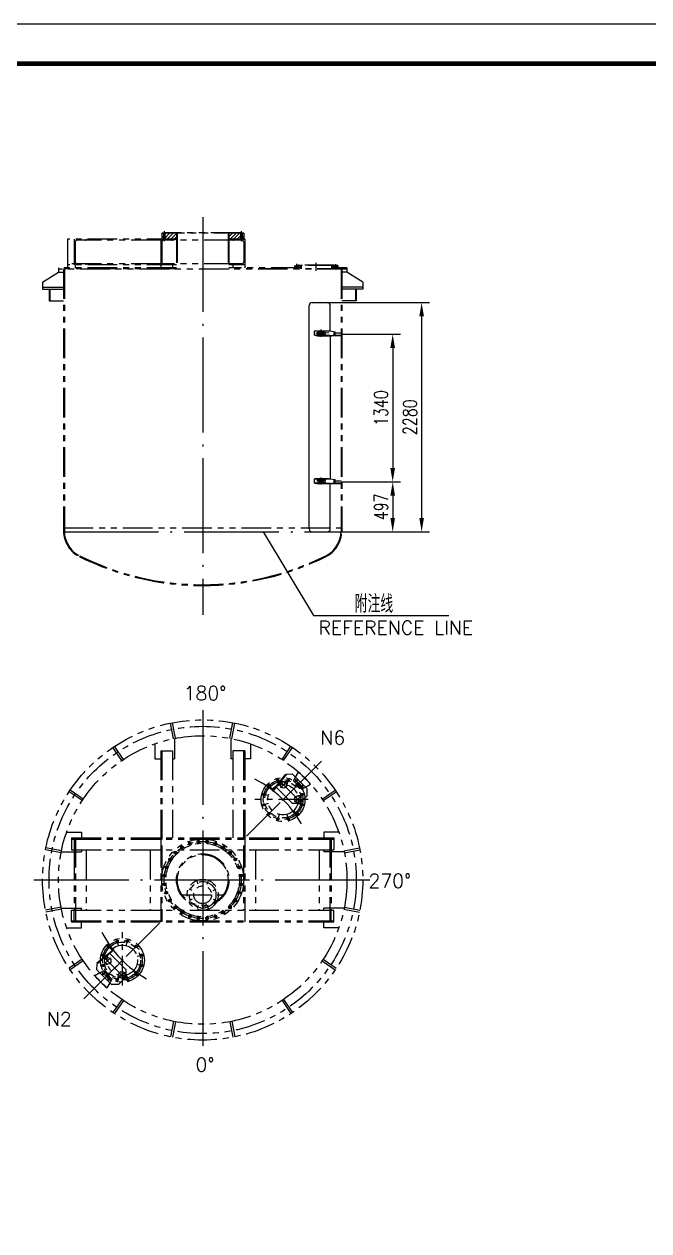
# Model space of a CAD drawing. Extents: x 1512 to 4800, y -77 to 764.
# Drawn here: x 4272.3 to 4430.4, y 212.2 to 517.5 of the extents above; entities that cross this region are included whole.
import ezdxf
from ezdxf.enums import TextEntityAlignment as Align

# ---------------------------------------------------------------- set-up
doc = ezdxf.new("R2010")
doc.units = 0
doc.header["$MEASUREMENT"] = 0
for name, pattern in [('ACAD_ISO02W100', [15, 12, -3]), ('ACAD_ISO04W100', [30.5, 24, -3, 0.5, -3]), ('PHANTOMX2', [5, 2.5, -0.5, 0.5, -0.5, 0.5, -0.5])]:
    doc.linetypes.add(name, pattern=pattern)
doc.layers.get('0').update_dxf_attribs({"linetype": 'CONTINUOUS'})
doc.layers.get('DEFPOINTS').update_dxf_attribs({"linetype": 'CONTINUOUS'})
for name, color, linetype in [('1', 1, 'CONTINUOUS'), ('2', 2, 'ACAD_ISO04W100'), ('3', 3, 'ACAD_ISO02W100'), ('4', 6, 'PHANTOMX2')]:
    doc.layers.add(name, color=color, linetype=linetype)
doc.styles.add('ACANSTS', font='romans.shx', dxfattribs={"height": 1, "bigfont": 'gbcbig.shx'})
doc.styles.add('HZ5', font='romans.shx', dxfattribs={"width": 0.75, "bigfont": 'hz5.shx'})
doc.dimstyles.new('STANDARD$0', dxfattribs={"dimtxt": 3.5, "dimasz": 3.5, "dimexe": 2, "dimexo": 0, "dimgap": 1.2, "dimtad": 1, "dimdec": 4, "dimzin": 0, "dimdsep": 46, "dimtxsty": 'HZ5', "dimcen": 0.09, "dimadec": 0, "dimazin": 0, "dimtfac": 0.857143, "dimtdec": 4, "dimtofl": 0, "dimtmove": 2, "dimatfit": 3, "dimfxl": 0, "dimtolj": 1, "dimtzin": 0, "dimarcsym": 0})

# ---------------------------------------------------------------- blocks, each defined once
blk = doc.blocks.new('*D129')
at = {"color": 0, "linetype": 'ByBlock', "ltscale": 5}
for p, q in [((3931.52, 439.04), (3946.59, 439.04)), ((3944.59, 435.54), (3944.59, 405.17)), ((3931.52, 401.67), (3946.59, 401.67))]:
    blk.add_line(p, q, dxfattribs=at)
for points in [[(3944, 435.54), (3945.17, 435.54), (3944.59, 439.04)], [(3944, 405.17), (3945.17, 405.17), (3944.59, 401.67)]]:
    blk.add_solid(points, dxfattribs=at)
at = {"layer": 'DEFPOINTS', "color": 0, "linetype": 'ByBlock', "ltscale": 5}
for p in [(3931.52, 439.04), (3931.52, 401.67), (3944.59, 401.67)]:
    blk.add_point(p, dxfattribs=at)
at = {"color": 0, "linetype": 'ByBlock', "ltscale": 5, "insert": (3941.64, 420.36), "char_height": 3.5, "attachment_point": 5, "rotation": 90, "style": 'HZ5'}
blk.add_mtext('\\A1;1340', dxfattribs=at)
blk = doc.blocks.new('*D130')
at = {"color": 0, "linetype": 'ByBlock', "ltscale": 5}
for p, q in [((3928.04, 447.03), (3953.91, 447.03)), ((3951.91, 443.53), (3951.91, 392.53)), ((3931.71, 389.03), (3953.91, 389.03))]:
    blk.add_line(p, q, dxfattribs=at)
for points in [[(3951.33, 443.53), (3952.5, 443.53), (3951.91, 447.03)], [(3951.33, 392.53), (3952.5, 392.53), (3951.91, 389.03)]]:
    blk.add_solid(points, dxfattribs=at)
at = {"layer": 'DEFPOINTS', "color": 0, "linetype": 'ByBlock', "ltscale": 5}
for p in [(3928.04, 447.03), (3931.71, 389.03), (3951.91, 389.03)]:
    blk.add_point(p, dxfattribs=at)
at = {"color": 0, "linetype": 'ByBlock', "ltscale": 5, "insert": (3948.96, 418.03), "char_height": 3.5, "attachment_point": 5, "rotation": 90, "style": 'HZ5'}
blk.add_mtext('\\A1;2280', dxfattribs=at)
blk = doc.blocks.new('*D128')
at = {"color": 0, "linetype": 'ByBlock', "ltscale": 5}
for p, q in [((3931.52, 401.67), (3946.6, 401.67)), ((3944.6, 398.17), (3944.6, 392.53)), ((3931.71, 389.03), (3946.6, 389.03))]:
    blk.add_line(p, q, dxfattribs=at)
for points in [[(3944.01, 398.17), (3945.18, 398.17), (3944.6, 401.67)], [(3944.01, 392.53), (3945.18, 392.53), (3944.6, 389.03)]]:
    blk.add_solid(points, dxfattribs=at)
at = {"layer": 'DEFPOINTS', "color": 0, "linetype": 'ByBlock', "ltscale": 5}
for p in [(3931.52, 401.67), (3931.71, 389.03), (3944.6, 389.03)]:
    blk.add_point(p, dxfattribs=at)
at = {"color": 0, "linetype": 'ByBlock', "ltscale": 5, "insert": (3941.65, 395.35), "char_height": 3.5, "attachment_point": 5, "rotation": 90, "style": 'HZ5'}
blk.add_mtext('\\A1;497', dxfattribs=at)

msp = doc.modelspace()

# ---------------------------------------------------------------- hatches: boundary and pattern name
at = {"layer": '4', "ltscale": 3}
h = msp.add_hatch(dxfattribs=at)
h.set_pattern_fill('ANSI31', color=256, scale=5, style=0)
h.set_pattern_definition([(45, (3476.4159, 120.5967), (-0.44194174, 0.44194174), [])])
h.paths.add_polyline_path([(4307.142353, 463.0517994), (4307.567353, 463.0517994), (4307.567353, 464.5517994), (4307.142353, 464.5517994)])
h.paths.add_polyline_path([(4307.967353, 464.5517994), (4307.967353, 463.0517994), (4310.892353, 463.0517994), (4310.892353, 464.5517994)])
h.paths.add_polyline_path([(4327.067353, 463.0517994), (4327.067353, 464.5517994), (4324.142353, 464.5517994), (4324.142353, 463.0517994)])
h.paths.add_polyline_path([(4327.892353, 464.5517994), (4327.467353, 464.5517994), (4327.467353, 463.0517994), (4327.892353, 463.0517994)])
h = msp.add_hatch(dxfattribs=at)
h.set_pattern_fill('ANSI31', color=256, scale=2.5, style=0)
h.set_pattern_definition([(45, (3463.97212, 120.59668), (-0.22097087, 0.22097087), [])])
h.paths.add_polyline_path([(4340.7749937, 456.148203), (4340.7749937, 455.8017994), (4341.0544937, 455.8017994), (4341.0624937, 455.8097994), (4341.0624937, 456.3385552)])
h.paths.add_polyline_path([(4341.6124937, 456.4017994), (4341.6124937, 455.8017994), (4342.2859937, 455.8017994), (4342.3112437, 455.8017994), (4342.3112437, 456.4017994)])
h.paths.add_polyline_path([(4350.9099937, 455.8017994), (4350.9099937, 456.4017994), (4350.339862, 456.4017994), (4350.2112437, 456.3371224), (4350.2112437, 455.8017994)])
h.paths.add_polyline_path([(4351.4599937, 455.8017994), (4351.7474937, 455.8017994), (4351.7474937, 456.4017994), (4351.4694937, 456.4017994), (4351.4599937, 456.3922994)])

# ---------------------------------------------------------------- linework, layer by layer
msp.add_line((4629.2763814, 517.4732907), (3788.2763814, 517.4732907))
at = {"ltscale": 5}
for p, q in [((4346.0965525, 439.8538635), (4346.0965525, 440.0038635)), ((4346.2965525, 439.8538635), (4346.2965525, 440.0038635)), ((4346.4965525, 439.8538635), (4346.4965525, 440.0038635)), ((4346.6965525, 439.8538635), (4346.6965525, 440.0038635)), ((4346.8965525, 439.8538635), (4346.8965525, 440.0038635)), ((4347.0965525, 439.8538635), (4347.0965525, 440.0038635)), ((4347.2965525, 439.8538635), (4347.2965525, 440.0038635)), ((4347.4965525, 439.8538635), (4347.4965525, 440.0038635)), ((4347.6965525, 439.8538635), (4347.6965525, 440.0038635)), ((4347.8965525, 439.8538635), (4347.8965525, 440.0038635)), ((4348.0965525, 439.8538635), (4348.0965525, 440.0038635)), ((4348.2965525, 439.8538635), (4348.2965525, 440.0038635)), ((4348.4965525, 439.8538635), (4348.4965525, 440.0038635)), ((4348.6965525, 439.8538635), (4348.6965525, 440.0038635)), ((4348.8965525, 439.8538635), (4348.8965525, 440.0038635)), ((4349.0965525, 439.8538635), (4349.0965525, 440.0038635)), ((4349.2965525, 439.8538635), (4349.2965525, 440.0038635)), ((4350.6361745, 439.1255249), (4350.9390501, 439.1255249)), ((4350.6404355, 439.4065485), (4350.9174038, 439.4065485)), ((4350.7810502, 439.538545), (4350.7810502, 438.9552072)), ((4346.0965525, 402.4517994), (4346.0965525, 402.6017994)), ((4346.2965525, 402.4517994), (4346.2965525, 402.6017994)), ((4346.4965525, 402.4517994), (4346.4965525, 402.6017994)), ((4346.6965525, 402.4517994), (4346.6965525, 402.6017994)), ((4346.8965525, 402.4517994), (4346.8965525, 402.6017994)), ((4347.0965525, 402.4517994), (4347.0965525, 402.6017994)), ((4347.2965525, 402.4517994), (4347.2965525, 402.6017994)), ((4347.4965525, 402.4517994), (4347.4965525, 402.6017994)), ((4347.6965525, 402.4517994), (4347.6965525, 402.6017994)), ((4347.8965525, 402.4517994), (4347.8965525, 402.6017994)), ((4348.0965525, 402.4517994), (4348.0965525, 402.6017994)), ((4348.2965525, 402.4517994), (4348.2965525, 402.6017994)), ((4348.4965525, 402.4517994), (4348.4965525, 402.6017994)), ((4348.6965525, 402.4517994), (4348.6965525, 402.6017994)), ((4348.8965525, 402.4517994), (4348.8965525, 402.6017994)), ((4349.0965525, 402.4517994), (4349.0965525, 402.6017994)), ((4349.2965525, 402.4517994), (4349.2965525, 402.6017994)), ((4350.6361745, 401.7234608), (4350.9390501, 401.7234608)), ((4350.6404355, 402.0044844), (4350.9174038, 402.0044844)), ((4350.7810502, 402.1364809), (4350.7810502, 401.5531431)), ((4332.7983858, 389.0267994), (4345.5542068, 367.8339064)), ((4345.5542068, 367.8339064), (4379.8126867, 367.8339064))]:
    msp.add_line(p, q, dxfattribs=at)
at = {"layer": '1'}
for p, q in [((4344.4464473, 389.7767994), (4344.4464473, 446.2767994)), ((4345.1964473, 447.0267994), (4349.0420025, 447.0267994)), ((4349.7920025, 439.8538635), (4349.7920025, 446.2767994)), ((4345.767353, 438.7685621), (4345.767353, 439.8538635)), ((4345.767353, 439.8538635), (4349.7920025, 439.8538635)), ((4349.767353, 439.8538635), (4351.017353, 439.6350077)), ((4351.017353, 438.7685621), (4351.017353, 439.6350077)), ((4345.767353, 438.8903579), (4347.017353, 438.6715021)), ((4345.767353, 438.7685621), (4347.017353, 438.5515021)), ((4346.1130532, 439.2836398), (4348.0805617, 439.3709759)), ((4347.017353, 438.5515021), (4347.017353, 438.6715021)), ((4349.767353, 438.6715021), (4347.017353, 438.6715021)), ((4349.767353, 438.5515021), (4347.017353, 438.5515021)), ((4348.6130617, 439.3946131), (4349.4052291, 439.4297768)), ((4349.767353, 438.6715021), (4351.017353, 438.8903579)), ((4349.767353, 438.5515021), (4351.017353, 438.7685621)), ((4349.767353, 438.5515021), (4349.767353, 438.6715021)), ((4349.767353, 438.5515021), (4349.767353, 402.4517994)), ((4350.4546723, 438.6708538), (4352.517353, 438.6708538)), ((4351.017353, 439.3652171), (4352.517353, 439.3652171)), ((4351.017353, 438.8208538), (4352.517353, 438.8208538)), ((4345.767353, 401.366498), (4345.767353, 402.4517994)), ((4345.767353, 402.4517994), (4349.7920025, 402.4517994)), ((4345.767353, 401.4882938), (4347.017353, 401.269438)), ((4345.767353, 401.366498), (4347.017353, 401.149438)), ((4347.017353, 401.149438), (4347.017353, 401.269438)), ((4349.767353, 401.269438), (4347.017353, 401.269438)), ((4349.767353, 401.149438), (4347.017353, 401.149438)), ((4349.767353, 402.4517994), (4351.017353, 402.2329436)), ((4349.767353, 401.269438), (4351.017353, 401.4882938)), ((4349.767353, 401.149438), (4351.017353, 401.366498)), ((4349.767353, 401.149438), (4349.767353, 401.269438)), ((4349.7920025, 389.7767994), (4349.7920025, 401.1537184)), ((4350.4546723, 401.2687897), (4352.517353, 401.2687897)), ((4351.017353, 401.366498), (4351.017353, 402.2329436)), ((4351.017353, 401.963153), (4352.517353, 401.963153)), ((4351.017353, 401.4187897), (4352.517353, 401.4187897)), ((4335.1538869, 323.527536), (4338.536484, 327.7046955)), ((4335.3093161, 323.4016719), (4338.8247497, 327.7428708)), ((4338.6919132, 327.5788314), (4338.536484, 327.7046955)), ((4338.8247497, 327.7428708), (4340.1611768, 327.81291)), ((4340.1611768, 327.81291), (4343.945469, 324.0286179)), ((4341.0232525, 326.9508343), (4341.7717402, 328.2188501)), ((4336.131939, 324.4175266), (4340.2331584, 320.3163073)), ((4343.5089282, 324.4651586), (4344.776944, 325.2136463)), ((4343.945469, 322.2608509), (4343.945469, 324.0286179)), ((4335.3093161, 323.4016719), (4335.1538869, 323.527536)), ((4342.0009253, 320.3163073), (4343.945469, 322.2608509)), ((4342.0009253, 320.3163073), (4340.2331584, 320.3163073)), ((4295.0749403, 283.167296), (4290.7337413, 279.6518625)), ((4294.9490762, 283.3227252), (4290.7719166, 279.9401281)), ((4294.0590855, 282.3446731), (4298.1603049, 278.2434538)), ((4295.0749403, 283.167296), (4294.9490762, 283.3227252)), ((4290.7337413, 279.6518625), (4290.6637022, 278.3154353)), ((4290.6637022, 278.3154353), (4294.4479943, 274.5311432)), ((4290.8977807, 279.7846989), (4290.7719166, 279.9401281)), ((4298.1603049, 276.4756868), (4298.1603049, 278.2434538)), ((4291.5257778, 277.4533596), (4290.257762, 276.7048719)), ((4294.0114535, 274.967684), (4293.2629658, 273.6996681)), ((4298.1603049, 276.4756868), (4296.2157612, 274.5311432)), ((4296.2157612, 274.5311432), (4294.4479943, 274.5311432))]:
    msp.add_line(p, q, dxfattribs=at)
at = {"layer": '1', "const_width": 1.2}
msp.add_lwpolyline([(3813.2763814, -66.5267093), (4619.2763814, -66.5267093), (4619.2763814, 507.4732907), (3813.2763814, 507.4732907)], close=True, dxfattribs=at)
at = {"layer": '1'}
for centre, radius in [((4337.9704167, 324.983212), 0.8125), ((4341.2054302, 326.0615499), 0.225), ((4342.6196437, 324.6473363), 0.225), ((4341.5413059, 321.4123228), 0.8125), ((4293.4934001, 280.5061955), 0.8125), ((4292.4150623, 277.271182), 0.225), ((4293.8292758, 275.8569684), 0.225), ((4297.0642894, 276.9353062), 0.8125)]:
    msp.add_circle(centre, radius, dxfattribs=at)
for centre, radius, start, end in [((4345.1964473, 446.2767994), 0.75, 90, 180), ((4349.0420025, 446.2767994), 0.75, 0, 90), ((4345.1964473, 389.7767994), 0.75, 180, 270), ((4349.0420025, 389.7767994), 0.75, 270, 0), ((4321.7599937, 305.2018998), 30.5, 41.001033254, 48.995155739), ((4313.2747123, 296.7166184), 30.5, 221.004844261, 228.998966746)]:
    msp.add_arc(centre, radius, start, end, dxfattribs=at)
for centre in [(4347.467353, 439.4985125), (4347.467353, 439.051429), (4347.467353, 402.0964484), (4347.467353, 401.6493649)]:
    msp.add_ellipse(centre, major_axis=(-0.8125, 0), ratio=0.2005648605, dxfattribs=at)
at = {"layer": '2'}
for p, q in [((4317.517353, 468.6569257), (4317.517353, 368.0113082)), ((4282.3204909, 389.0267994), (4352.7142151, 389.0267994)), ((4317.517353, 343.9619833), (4317.517353, 256.8750585)), ((4342.9159713, 326.3578774), (4343.7629418, 327.204848)), ((4337.2346515, 324.2474469), (4338.8335508, 325.8463461)), ((4337.2744865, 325.6791422), (4342.2407387, 320.71289)), ((4340.5346175, 323.9765236), (4342.5065738, 325.9484799)), ((4340.8388422, 326.4281379), (4342.9888998, 324.2780802)), ((4340.9085236, 325.7646433), (4341.4876443, 326.343764)), ((4342.2490133, 324.2767058), (4342.883468, 324.9111605)), ((4337.6437046, 321.0856107), (4339.9520227, 323.3939288)), ((4340.8055407, 320.6765576), (4342.40444, 322.2754569)), ((4274.8258554, 300.9592591), (4359.9674522, 300.9592591)), ((4294.2291653, 281.2419607), (4292.630266, 279.6430614)), ((4292.7974699, 281.2021257), (4297.7637222, 276.2358734)), ((4294.5000885, 277.9419946), (4292.5281323, 275.9700384)), ((4297.3910014, 280.8329075), (4295.0826833, 278.5245894)), ((4292.1187348, 275.5606409), (4291.2717642, 274.7136703)), ((4292.0484743, 277.63777), (4294.1985319, 275.4877123)), ((4292.7119689, 277.5680885), (4292.1328481, 276.9889678)), ((4294.1999063, 276.2275989), (4293.5654516, 275.5931442)), ((4297.8000545, 277.6710714), (4296.2011553, 276.0721721))]:
    msp.add_line(p, q, dxfattribs=at)
at = {"layer": '2', "ltscale": 0.5}
for p, q in [((4347.467353, 438.3834668), (4347.467353, 440.1899711)), ((4346.4268239, 439.4985125), (4348.688009, 439.4985125)), ((4346.4268239, 439.051429), (4348.688009, 439.051429)), ((4346.4268239, 402.0964484), (4348.688009, 402.0964484)), ((4346.4268239, 401.6493649), (4348.688009, 401.6493649)), ((4347.467353, 400.9814027), (4347.467353, 402.787907)), ((4328.6026788, 312.0445849), (4347.5512401, 330.9931462)), ((4306.6285666, 290.0704727), (4287.483466, 270.9253721))]:
    msp.add_line(p, q, dxfattribs=at)
at = {"layer": '2'}
for start, end in [(29.673523398, 62.658648302), (207.341351698, 240.326476602)]:
    msp.add_arc((4317.517353, 300.9592591), 28.7438907, start, end, dxfattribs=at)
at = {"layer": '3', "ltscale": 0.25}
for p, q in [((4340.4983234, 326.0615499), (4341.0232525, 326.9508343)), ((4340.4983234, 326.0615499), (4342.6196437, 323.9402295)), ((4342.6196437, 323.9402295), (4343.5089282, 324.4651586)), ((4292.4150623, 277.9782887), (4291.5257778, 277.4533596)), ((4292.4150623, 277.9782887), (4294.5363826, 275.8569684)), ((4294.5363826, 275.8569684), (4294.0114535, 274.967684))]:
    msp.add_line(p, q, dxfattribs=at)
at = {"layer": '4', "ltscale": 3}
for p, q in [((4307.142353, 464.5517994), (4307.142353, 463.0517994)), ((4327.892353, 464.5517994), (4307.142353, 464.5517994)), ((4307.567353, 464.5517994), (4307.567353, 463.0517994)), ((4307.767353, 465.104659), (4307.767353, 462.5882251)), ((4307.967353, 464.6517994), (4307.967353, 463.0517994)), ((4327.067353, 464.6517994), (4307.967353, 464.6517994)), ((4310.892353, 464.5517994), (4310.892353, 455.4517994)), ((4311.092353, 464.6517994), (4311.092353, 455.4517994)), ((4323.942353, 464.6517994), (4323.942353, 455.4517994)), ((4324.142353, 464.5517994), (4324.142353, 455.4517994)), ((4327.067353, 464.6517994), (4327.067353, 463.0517994)), ((4327.267353, 465.104659), (4327.267353, 462.5882251)), ((4327.467353, 464.5517994), (4327.467353, 463.0517994)), ((4327.892353, 464.5517994), (4327.892353, 463.0517994)), ((4283.317353, 463.0517994), (4283.317353, 455.8017994)), ((4310.892353, 463.0517994), (4283.317353, 463.0517994)), ((4285.017353, 463.0517994), (4285.017353, 456.5517994)), ((4285.267353, 462.3017994), (4285.267353, 457.3017994)), ((4287.767353, 462.8017994), (4285.767353, 462.8017994)), ((4306.892353, 462.8017994), (4287.767353, 462.8017994)), ((4306.892353, 463.0517994), (4306.892353, 455.8017994)), ((4307.142353, 463.0517994), (4310.892353, 463.0517994)), ((4310.892353, 463.0517994), (4307.142353, 463.0517994)), ((4307.142353, 462.3017994), (4307.142353, 457.3017994)), ((4309.642353, 462.8017994), (4307.642353, 462.8017994)), ((4325.392353, 462.8017994), (4309.642353, 462.8017994)), ((4328.142353, 463.0517994), (4324.142353, 463.0517994)), ((4327.892353, 463.0517994), (4324.142353, 463.0517994)), ((4324.142353, 463.0517994), (4327.892353, 463.0517994)), ((4327.392353, 462.8017994), (4325.392353, 462.8017994)), ((4327.892353, 462.3017994), (4327.892353, 457.3017994)), ((4328.142353, 463.0517994), (4328.142353, 455.8017994)), ((4310.892353, 455.8017994), (4281.017353, 455.8017994)), ((4281.017353, 455.8017994), (4281.017353, 454.7017994)), ((4310.892353, 455.6017994), (4281.017353, 455.6017994)), ((4354.017353, 455.4517994), (4281.017353, 455.4517994)), ((4282.317353, 455.4517994), (4282.317353, 389.2393452)), ((4282.517353, 455.4517994), (4282.517353, 389.2393452)), ((4306.892353, 456.8017994), (4283.317353, 456.8017994)), ((4310.892353, 456.5517994), (4283.317353, 456.5517994)), ((4285.267353, 456.5517994), (4285.267353, 455.8017994)), ((4287.767353, 456.8017994), (4285.767353, 456.8017994)), ((4309.642353, 456.8017994), (4307.642353, 456.8017994)), ((4325.392353, 456.8017994), (4309.642353, 456.8017994)), ((4309.892353, 456.5517994), (4309.892353, 455.8017994)), ((4328.142353, 456.5517994), (4324.142353, 456.5517994)), ((4342.3112437, 455.8017994), (4324.142353, 455.8017994)), ((4354.017353, 455.6017994), (4324.142353, 455.6017994)), ((4325.142353, 456.5517994), (4325.142353, 455.8017994)), ((4327.392353, 456.8017994), (4325.392353, 456.8017994)), ((4340.7749937, 456.4017994), (4340.7749937, 455.8017994)), ((4351.7474937, 456.4017994), (4340.7749937, 456.4017994)), ((4342.2859937, 455.8017994), (4340.7749937, 455.8017994)), ((4341.0544937, 455.8017994), (4341.0624937, 455.8097994)), ((4341.0624937, 455.8017994), (4341.0624937, 456.4017994)), ((4341.3374937, 455.4943744), (4341.3374937, 456.7928994)), ((4341.6124937, 456.4017994), (4341.6999937, 456.5017994)), ((4341.6124937, 455.8017994), (4341.6124937, 456.4017994)), ((4341.6999937, 456.4017994), (4341.6999937, 456.5017994)), ((4350.8224937, 456.5017994), (4341.6999937, 456.5017994)), ((4342.4112437, 456.4017994), (4342.3112437, 456.5017994)), ((4342.3112437, 456.5017994), (4342.3112437, 455.6017994)), ((4342.4112437, 456.4017994), (4342.4112437, 455.6017994)), ((4346.2612437, 455.067266), (4346.2612437, 457.0471551)), ((4350.1112437, 456.4017994), (4350.2112437, 456.5017994)), ((4350.1112437, 456.4017994), (4350.1112437, 455.6017994)), ((4350.2112437, 456.5017994), (4350.2112437, 455.6017994)), ((4354.017353, 455.8017994), (4350.2112437, 455.8017994)), ((4350.2364937, 455.8017994), (4351.7474937, 455.8017994)), ((4350.9099937, 456.4017994), (4350.8224937, 456.5017994)), ((4350.8224937, 456.4017994), (4350.8224937, 456.5017994)), ((4350.9099937, 455.8017994), (4350.9099937, 456.4017994)), ((4351.1849937, 455.4943744), (4351.1849937, 456.7799244)), ((4351.4599937, 455.8017994), (4351.4599937, 456.4017994)), ((4351.4599937, 456.3922994), (4351.4694937, 456.4017994)), ((4351.7474937, 456.4017994), (4351.7474937, 455.8017994)), ((4352.517353, 455.4517994), (4352.517353, 389.2393452)), ((4352.717353, 455.4517994), (4352.717353, 389.2393452)), ((4354.017353, 455.8017994), (4354.017353, 454.7017994)), ((4277.017353, 452.2017994), (4281.017353, 454.7017994)), ((4277.017353, 452.2017994), (4277.017353, 450.4517994)), ((4281.017353, 454.7017994), (4282.317353, 454.7017994)), ((4354.017353, 454.7017994), (4352.717353, 454.7017994)), ((4358.017353, 452.2017994), (4354.017353, 454.7017994)), ((4358.017353, 452.2017994), (4358.017353, 450.4517994)), ((4277.017353, 450.9517994), (4282.317353, 450.9517994)), ((4277.017353, 450.4517994), (4282.317353, 450.4517994)), ((4278.642353, 450.4517994), (4278.642353, 447.4517994)), ((4278.842353, 450.4517994), (4278.842353, 447.4517994)), ((4358.017353, 450.9517994), (4352.717353, 450.9517994)), ((4358.017353, 450.4517994), (4352.717353, 450.4517994)), ((4356.192353, 450.4517994), (4356.192353, 447.4517994)), ((4356.392353, 450.4517994), (4356.392353, 447.4517994)), ((4278.642353, 447.4517994), (4282.317353, 447.4517994)), ((4356.392353, 447.4517994), (4352.717353, 447.4517994)), ((4282.317353, 390.0267994), (4352.717353, 390.0267994)), ((4310.151527, 336.7083096), (4309.3711492, 340.6315336)), ((4310.6419196, 336.8058547), (4309.8615418, 340.7290788)), ((4324.3927864, 336.8058547), (4325.1731642, 340.7290788)), ((4324.8831791, 336.7083096), (4325.6635568, 340.6315336)), ((4310.392353, 336.7570855), (4310.392353, 331.6364922)), ((4324.642353, 336.7570855), (4324.642353, 331.6364922)), ((4297.0316478, 331.1682955), (4294.8093199, 334.4942443)), ((4297.4473826, 331.4460807), (4295.2250547, 334.7720294)), ((4305.392353, 335.3864922), (4305.392353, 331.6364922)), ((4306.892353, 333.6736883), (4306.892353, 311.5842591)), ((4306.892353, 333.6736883), (4309.892353, 333.6736883)), ((4307.192353, 333.6736883), (4307.192353, 308.5842591)), ((4309.892353, 333.6736883), (4309.892353, 311.5842591)), ((4325.142353, 333.6736883), (4325.142353, 311.5842591)), ((4328.142353, 333.6736883), (4325.142353, 333.6736883)), ((4327.842353, 333.6736883), (4327.842353, 308.5842591)), ((4328.142353, 333.6736883), (4328.142353, 311.5842591)), ((4329.642353, 335.3864922), (4329.642353, 331.6364922)), ((4337.5873234, 331.4460807), (4339.8096514, 334.7720294)), ((4338.0030583, 331.1682955), (4340.2253862, 334.4942443)), ((4305.392353, 331.6364922), (4306.892353, 331.6364922)), ((4309.892353, 331.6364922), (4310.392353, 331.6364922)), ((4325.142353, 331.6364922), (4324.642353, 331.6364922)), ((4329.642353, 331.6364922), (4328.142353, 331.6364922)), ((4336.836353, 325.0392591), (4336.386603, 326.7175091)), ((4338.856353, 325.0687591), (4339.298103, 326.7175091)), ((4287.3083166, 321.4449644), (4283.9823678, 323.6672923)), ((4334.982853, 324.1435091), (4333.864853, 325.2617591)), ((4340.701603, 324.1437591), (4341.819853, 325.2617591)), ((4347.7263894, 321.4449644), (4351.0523382, 323.6672923)), ((4287.0305315, 321.0292296), (4283.7045827, 323.2515575)), ((4344.2163491, 321.2842591), (4330.6020388, 321.2842591)), ((4334.057853, 322.2982591), (4332.409103, 322.7400091)), ((4341.597353, 322.2902591), (4343.275603, 322.7400091)), ((4348.0041745, 321.0292296), (4351.3301233, 323.2515575)), ((4334.087353, 320.2782591), (4332.409103, 319.8285091)), ((4334.983103, 318.4247591), (4333.864853, 317.3067591)), ((4336.828353, 317.4997591), (4336.386603, 315.8510091)), ((4338.848353, 317.5292591), (4339.298103, 315.8510091)), ((4340.701853, 318.3902591), (4341.819853, 317.2720091)), ((4341.626853, 320.2702591), (4343.275603, 319.8285091)), ((4283.09012, 313.0842591), (4286.84012, 313.0842591)), ((4284.3042059, 311.5842591), (4350.7305001, 311.5842591)), ((4284.3042059, 311.5842591), (4284.3042059, 308.5842591)), ((4285.017353, 311.5842591), (4285.017353, 308.5842591)), ((4285.317353, 311.5842591), (4285.317353, 290.3342591)), ((4286.84012, 313.0842591), (4286.84012, 311.5842591)), ((4306.892353, 311.5842591), (4306.892353, 290.3342591)), ((4328.142353, 311.5842591), (4328.142353, 290.3342591)), ((4348.1945861, 313.0842591), (4348.1945861, 311.5842591)), ((4351.9445861, 313.0842591), (4348.1945861, 313.0842591)), ((4349.717353, 311.5842591), (4349.717353, 290.3342591)), ((4350.017353, 311.5842591), (4350.017353, 308.5842591)), ((4350.7305001, 311.5842591), (4350.7305001, 308.5842591)), ((4281.6707574, 307.8346925), (4277.7475334, 308.6150703)), ((4281.7683026, 308.3250852), (4277.8450785, 309.105463)), ((4284.3042059, 311.2842591), (4350.7305001, 311.2842591)), ((4284.3042059, 308.5842591), (4350.7305001, 308.5842591)), ((4285.017353, 308.5842591), (4285.017353, 293.3342591)), ((4286.84012, 308.5842591), (4286.84012, 308.0842591)), ((4288.017353, 308.5842591), (4288.017353, 293.3342591)), ((4304.192353, 308.5842591), (4304.192353, 293.3342591)), ((4307.192353, 308.5842591), (4307.192353, 293.3342591)), ((4312.0473173, 309.6645804), (4312.6129857, 308.7651995)), ((4314.1215787, 310.6635173), (4314.4729336, 309.6608127)), ((4316.3661184, 311.1758421), (4316.4855413, 310.1200936)), ((4318.6683859, 311.1758649), (4318.5498885, 310.1200121)), ((4320.9129357, 310.6635843), (4320.5624599, 309.6605721)), ((4322.9872169, 309.6646884), (4322.422337, 308.764812)), ((4327.842353, 308.5842591), (4327.842353, 293.3342591)), ((4330.842353, 308.5842591), (4330.842353, 293.3342591)), ((4347.017353, 308.5842591), (4347.017353, 293.3342591)), ((4348.1945861, 308.5842591), (4348.1945861, 308.0842591)), ((4350.017353, 308.5842591), (4350.017353, 293.3342591)), ((4353.2664034, 308.3250852), (4357.1896275, 309.105463)), ((4353.3639486, 307.8346925), (4357.2871727, 308.6150703)), ((4281.7195266, 308.0842591), (4286.84012, 308.0842591)), ((4308.8119237, 306.429123), (4309.7118001, 305.8642432)), ((4310.2473463, 308.2291223), (4310.9989633, 307.4781639)), ((4324.7872162, 308.2292659), (4324.0362578, 307.4776489)), ((4326.2226743, 306.4292949), (4325.3232934, 305.8636265)), ((4353.3151794, 308.0842591), (4348.1945861, 308.0842591)), ((4307.8130278, 304.3548418), (4308.81604, 304.0043661)), ((4327.2216112, 304.3550335), (4326.2189066, 304.0036786)), ((4328.017003, 302.7089091), (4327.161553, 301.8534591)), ((4307.3007473, 302.110292), (4308.3566001, 301.9917946)), ((4307.30077, 299.8080245), (4308.3565185, 299.9274475)), ((4316.4065234, 299.8910389), (4316.0976967, 300.6366126)), ((4318.6281826, 299.8910389), (4318.9370093, 300.6366126)), ((4327.7339587, 299.8082263), (4326.678106, 299.9267237)), ((4327.733936, 302.1104937), (4326.6781875, 301.9910708)), ((4307.8130949, 297.5634848), (4308.8157995, 297.9148397)), ((4312.2224283, 297.2092591), (4322.6074969, 297.2092591)), ((4314.8355732, 298.3200887), (4314.0899996, 298.6289154)), ((4320.1991328, 298.3200887), (4320.9447064, 298.6289154)), ((4327.2216782, 297.5636764), (4326.218666, 297.9141522)), ((4281.6707574, 294.0838257), (4277.7475334, 293.3034479)), ((4281.7683026, 293.5934331), (4277.8450785, 292.8130553)), ((4281.7195266, 293.8342591), (4286.84012, 293.8342591)), ((4284.3042059, 293.3342591), (4350.7305001, 293.3342591)), ((4284.3042059, 290.3342591), (4284.3042059, 293.3342591)), ((4285.017353, 290.3342591), (4285.017353, 293.3342591)), ((4286.84012, 293.3342591), (4286.84012, 293.8342591)), ((4307.192353, 293.3342591), (4307.192353, 290.3342591)), ((4308.8120318, 295.4892234), (4309.7114126, 296.0548918)), ((4310.2474898, 293.6892524), (4310.9984482, 294.4408694)), ((4312.0474891, 292.2538299), (4312.612369, 293.1537063)), ((4314.8355732, 296.0984296), (4314.0899996, 295.7896029)), ((4316.4065234, 294.5274793), (4316.0976967, 293.7819057)), ((4318.6281826, 294.5274793), (4318.9370093, 293.7819057)), ((4320.1991328, 296.0984296), (4320.9447064, 295.7896029)), ((4322.9873888, 292.2539379), (4322.4217203, 293.1533188)), ((4324.7873598, 293.6893959), (4324.0357427, 294.4403544)), ((4326.2227823, 295.4893953), (4325.3229059, 296.0542751)), ((4348.1945861, 293.3342591), (4348.1945861, 293.8342591)), ((4353.3151794, 293.8342591), (4348.1945861, 293.8342591)), ((4350.017353, 290.3342591), (4350.017353, 293.3342591)), ((4350.7305001, 290.3342591), (4350.7305001, 293.3342591)), ((4353.2664034, 293.5934331), (4357.1896275, 292.8130553)), ((4353.3639486, 294.0838257), (4357.2871727, 293.3034479)), ((4284.3042059, 290.6342591), (4350.7305001, 290.6342591)), ((4284.3042059, 290.3342591), (4350.7305001, 290.3342591)), ((4286.84012, 288.8342591), (4286.84012, 290.3342591)), ((4314.1217703, 291.2549339), (4314.4722461, 292.2579461)), ((4316.3663201, 290.7426534), (4316.4848176, 291.7985062)), ((4318.6685876, 290.7426761), (4318.5491647, 291.7984246)), ((4320.9131273, 291.255001), (4320.5617725, 292.2577056)), ((4348.1945861, 288.8342591), (4348.1945861, 290.3342591)), ((4283.09012, 288.8342591), (4286.84012, 288.8342591)), ((4297.192353, 274.2602631), (4297.192353, 287.8745733)), ((4351.9445861, 288.8342591), (4348.1945861, 288.8342591)), ((4294.333103, 283.4937591), (4293.214853, 284.6117591)), ((4296.178353, 284.4187591), (4295.736603, 286.0675091)), ((4298.198353, 284.3892591), (4298.648103, 286.0675091)), ((4300.051853, 283.4935091), (4301.169853, 284.6117591)), ((4287.0305315, 280.8892887), (4283.7045827, 278.6669608)), ((4293.437353, 281.6402591), (4291.759103, 282.0900091)), ((4300.976853, 281.6482591), (4302.625603, 282.0900091)), ((4348.0041745, 280.8892887), (4351.3301233, 278.6669608)), ((4287.3083166, 280.4735539), (4283.9823678, 278.251226)), ((4293.407853, 279.6202591), (4291.759103, 279.1785091)), ((4300.947353, 279.6282591), (4302.625603, 279.1785091)), ((4347.7263894, 280.4735539), (4351.0523382, 278.251226)), ((4294.332853, 277.7750091), (4293.214853, 276.6567591)), ((4296.186353, 276.8792591), (4295.736603, 275.2010091)), ((4298.206353, 276.8497591), (4298.648103, 275.2010091)), ((4300.086353, 277.7747591), (4301.204603, 276.6567591)), ((4297.0316478, 270.7502227), (4294.8093199, 267.424274)), ((4297.4473826, 270.4724376), (4295.2250547, 267.1464888)), ((4337.5873234, 270.4724376), (4339.8096514, 267.1464888)), ((4338.0030583, 270.7502227), (4340.2253862, 267.424274)), ((4310.151527, 265.2102087), (4309.3711492, 261.2869846)), ((4310.6419196, 265.1126635), (4309.8615418, 261.1894395)), ((4324.3927864, 265.1126635), (4325.1731642, 261.1894395)), ((4324.8831791, 265.2102087), (4325.6635568, 261.2869846))]:
    msp.add_line(p, q, dxfattribs=at)
for centre, radius in [((4317.517353, 300.9592591), 40.5), ((4317.517353, 300.9592591), 38.875), ((4317.517353, 300.9592591), 36.5), ((4337.842353, 321.2842591), 5.5625), ((4337.842353, 321.2842591), 5), ((4337.842353, 321.2842591), 4.625), ((4337.842353, 321.2842591), 3.85), ((4334.3067697, 324.8197436), 0.275), ((4336.5481903, 326.1138702), 0.275), ((4339.1363807, 326.1139063), 0.275), ((4341.3778375, 324.8198424), 0.275), ((4333.0127058, 322.5782869), 0.275), ((4342.6719641, 322.5784219), 0.275), ((4333.012742, 319.9900964), 0.275), ((4334.3068685, 317.7486758), 0.275), ((4341.3779363, 317.7487746), 0.275), ((4342.6720002, 319.9902314), 0.275), ((4336.5483253, 316.4546119), 0.275), ((4339.1365157, 316.4546481), 0.275), ((4317.517353, 300.9592591), 10.375), ((4317.517353, 300.9592591), 9.75), ((4317.517353, 300.9592591), 9.3125), ((4312.3304211, 309.2146646), 0.325), ((4314.2974688, 310.1618853), 0.325), ((4316.425975, 310.6476479), 0.325), ((4318.6092075, 310.6475942), 0.325), ((4320.7376898, 310.1617269), 0.325), ((4322.7046909, 309.2144095), 0.325), ((4309.2622026, 306.1465971), 0.325), ((4310.6234678, 307.8534834), 0.325), ((4317.517353, 300.9592591), 6.625), ((4317.517353, 300.9592591), 6.425), ((4324.4115773, 307.8531444), 0.325), ((4325.7727585, 306.146191), 0.325), ((4307.8290179, 302.0511136), 0.325), ((4308.3148852, 304.1795959), 0.325), ((4326.7199792, 304.1791433), 0.325), ((4327.2057418, 302.0506371), 0.325), ((4307.8289643, 299.8678812), 0.325), ((4317.5182553, 297.2092591), 3.9286889), ((4317.5182553, 297.2092591), 3.3661889), ((4317.517353, 297.2092591), 2.25), ((4327.2056881, 299.8674047), 0.325), ((4308.3147268, 297.739375), 0.325), ((4326.7198208, 297.7389224), 0.325), ((4309.2619475, 295.7723272), 0.325), ((4310.6231287, 294.0653739), 0.325), ((4324.4112382, 294.0650348), 0.325), ((4325.7725034, 295.7719212), 0.325), ((4312.3300151, 292.7041088), 0.325), ((4314.2970163, 291.7567913), 0.325), ((4316.4254985, 291.2709241), 0.325), ((4318.608731, 291.2708704), 0.325), ((4320.7372372, 291.756633), 0.325), ((4322.7042849, 292.7038536), 0.325), ((4297.192353, 280.6342591), 5.5625), ((4297.192353, 280.6342591), 5), ((4297.192353, 280.6342591), 4.625), ((4297.192353, 280.6342591), 3.85), ((4293.6568685, 284.1698424), 0.275), ((4295.8983253, 285.4639063), 0.275), ((4298.4865157, 285.4638702), 0.275), ((4300.7279363, 284.1697436), 0.275), ((4292.362742, 281.9284219), 0.275), ((4302.0220002, 281.9282869), 0.275), ((4292.3627058, 279.3402314), 0.275), ((4302.0219641, 279.3400964), 0.275), ((4293.6567697, 277.0987746), 0.275), ((4295.8981903, 275.8046481), 0.275), ((4298.4863807, 275.8046119), 0.275), ((4300.7278375, 277.0986758), 0.275)]:
    msp.add_circle(centre, radius, dxfattribs=at)
for centre, radius, start, end in [((4285.767353, 462.3017994), 0.5, 90, 180), ((4287.767353, 463.0517994), 0.25, 270, 360), ((4307.642353, 462.3017994), 0.5, 90, 180), ((4309.642353, 463.0517994), 0.25, 270, 0), ((4325.392353, 463.0517994), 0.25, 180, 270), ((4327.392353, 462.3017994), 0.5, 360, 90), ((4285.767353, 457.3017994), 0.5, 180, 270), ((4287.767353, 456.5517994), 0.25, 0, 90), ((4307.642353, 457.3017994), 0.5, 180, 270), ((4309.642353, 456.5517994), 0.25, 0, 90), ((4325.392353, 456.5517994), 0.25, 90, 180), ((4327.392353, 457.3017994), 0.5, 270, 0), ((4289.517353, 389.2393452), 7.2, 180, 245.291978564), ((4289.517353, 389.2393452), 7, 180, 243.521633701), ((4345.517353, 389.2393452), 7.2, 294.708021436, 0), ((4345.517353, 389.2393452), 7, 296.478366299, 0), ((4317.517353, 445.4517994), 70, 243.521633701, 296.478366299), ((4317.517353, 445.4517994), 69.8, 243.521633701, 296.478366299)]:
    msp.add_arc(centre, radius, start, end, dxfattribs=at)

# ---------------------------------------------------------------- texts
at = {"style": 'ACANSTS'}
for s, height, p in [('附注线', 4.5, (4355.9901108, 368.5722404)), ('REFERENCE LINE', 3.5, (4346.7947986, 363.0334453))]:
    msp.add_text(s, height=height, dxfattribs=at).set_placement(p)
at = {"ltscale": 500, "style": 'ACANSTS'}
for s, p in [('180%%d', (4318.1081086, 348.2166662)), ('270%%d', (4364.8645851, 300.769867)), ('0%%d', (4318.1081086, 254.2443073))]:
    msp.add_text(s, height=3.5, dxfattribs=at).set_placement(p, align=Align.MIDDLE)
for s, p in [('N6', (4347.2713901, 335.2133933)), ('N2', (4278.0770985, 264.024812))]:
    msp.add_text(s, height=3.5, dxfattribs=at).set_placement(p)

# ---------------------------------------------------------------- dimensions: what is measured, and where the dimension line sits
at = {"ltscale": 5}
for base, p1, p2, text, picture, middle in [((4372.9118814, 389.0267994), (4349.0420025, 447.0267994), (4352.7142151, 389.0267994), '2280', '*D130', (4369.9618814, 418.0267994)), ((4365.586384, 401.669655), (4352.517353, 439.0448664), (4352.517353, 401.669655), '1340', '*D129', (4362.636384, 420.3572607)), ((4365.5959374, 389.0267994), (4352.517353, 401.669655), (4352.7142151, 389.0267994), '497', '*D128', (4362.6459374, 395.3482272))]:
    dim = msp.add_linear_dim(base=base, p1=p1, p2=p2, angle=90, text=text, dimstyle='STANDARD$0', override={"dimtxsty": 'ACANSTS'}, dxfattribs=at)
    dim.commit()
    dim.dimension.update_dxf_attribs({"geometry": picture, "text_midpoint": middle, "insert": (421, 0)})

doc.saveas('drawing.dxf')
